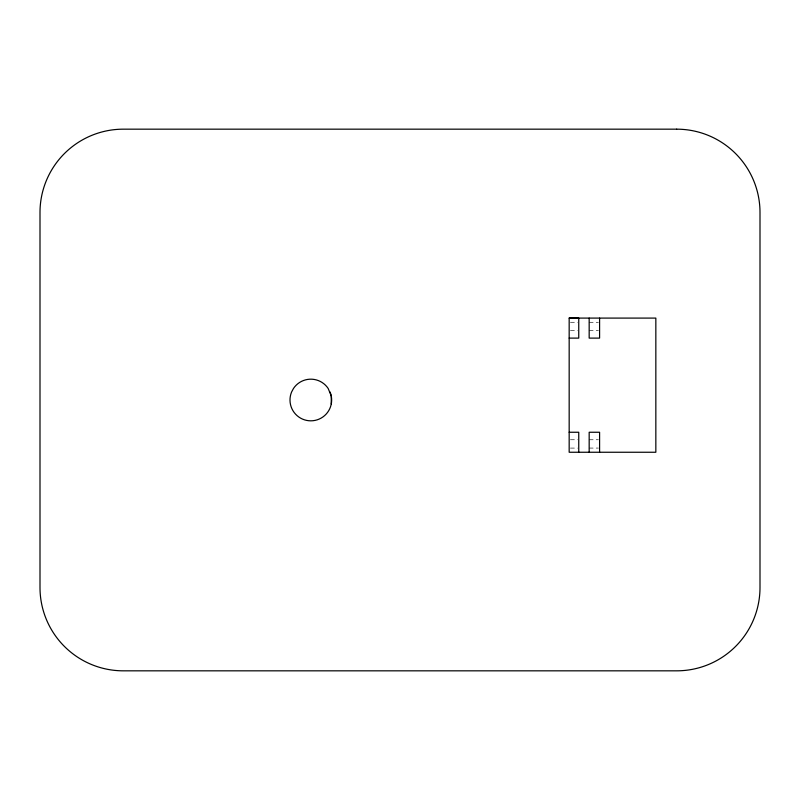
<?xml version="1.0" encoding="UTF-8"?>
<svg xmlns="http://www.w3.org/2000/svg" width="800" height="800" viewBox="0 0 800 800"><rect width="100%" height="100%" fill="white"/><g stroke="black" fill="none" stroke-linecap="round" stroke-linejoin="round"><path stroke-width="0.6" stroke-dasharray="4 3" d="M570.42 322.28L577.57 322.28M589.17 322.29L598.43 322.29M570.42 330.61L577.57 330.61M589.17 330.6L598.43 330.6M570.42 439.75L577.57 439.75M589.17 439.76L598.43 439.76M570.42 448.09L577.57 448.09M589.17 448.07L598.43 448.07"/><path stroke-width="1.2" d="M331.26 404.06L331.26 395.94L328.15 388.43A20.83 20.83 0 0 0 293.51 388.43L291.58 392.03A20.83 20.83 0 0 0 310.83 420.83A20.83 20.83 0 0 0 330.07 392.03M569.17 318.09L655.84 318.09L655.84 452.25L569.17 452.25L569.17 318.09L578.75 318.09L578.75 338.11L569.17 338.11M569.17 432.25L578.75 432.25L578.75 452.25M599.59 318.11L599.59 338.11L589.17 338.11L589.17 318.11M599.59 452.25L599.59 432.25L589.17 432.25L589.17 452.25M676.67 129.17L123.33 129.17A83.33 83.33 0 0 0 40 212.5L40 587.5A83.33 83.33 0 0 0 123.33 670.83L676.67 670.83A83.33 83.33 0 0 0 760 587.5L760 212.5A83.33 83.33 0 0 0 676.67 129.17"/></g></svg>
